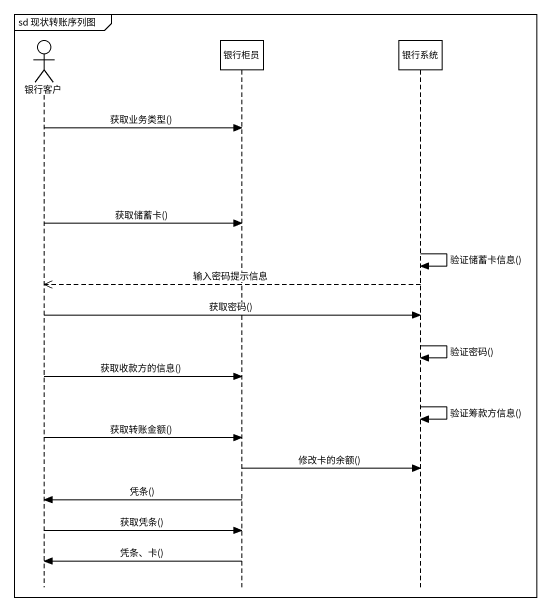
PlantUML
@startuml
mainframe sd 现状转账序列图
hide footbox
actor 银行客户
participant 银行柜员
participant 银行系统

银行客户 -> 银行柜员 : 获取业务类型()
银行客户 -> 银行柜员 : 获取储蓄卡()
银行系统 -> 银行系统 : 验证储蓄卡信息()
银行系统 -->> 银行客户 : 输入密码提示信息
银行客户 -> 银行系统 : 获取密码()
银行系统 -> 银行系统 : 验证密码()
银行客户 -> 银行柜员 : 获取收款方的信息()
银行系统 -> 银行系统 : 验证筹款方信息()
银行客户 -> 银行柜员 : 获取转账金额()
银行柜员 -> 银行系统 : 修改卡的余额()
银行柜员 -> 银行客户 : 凭条()
银行客户 -> 银行柜员 : 获取凭条()
银行柜员 -> 银行客户 : 凭条、卡()
@enduml
